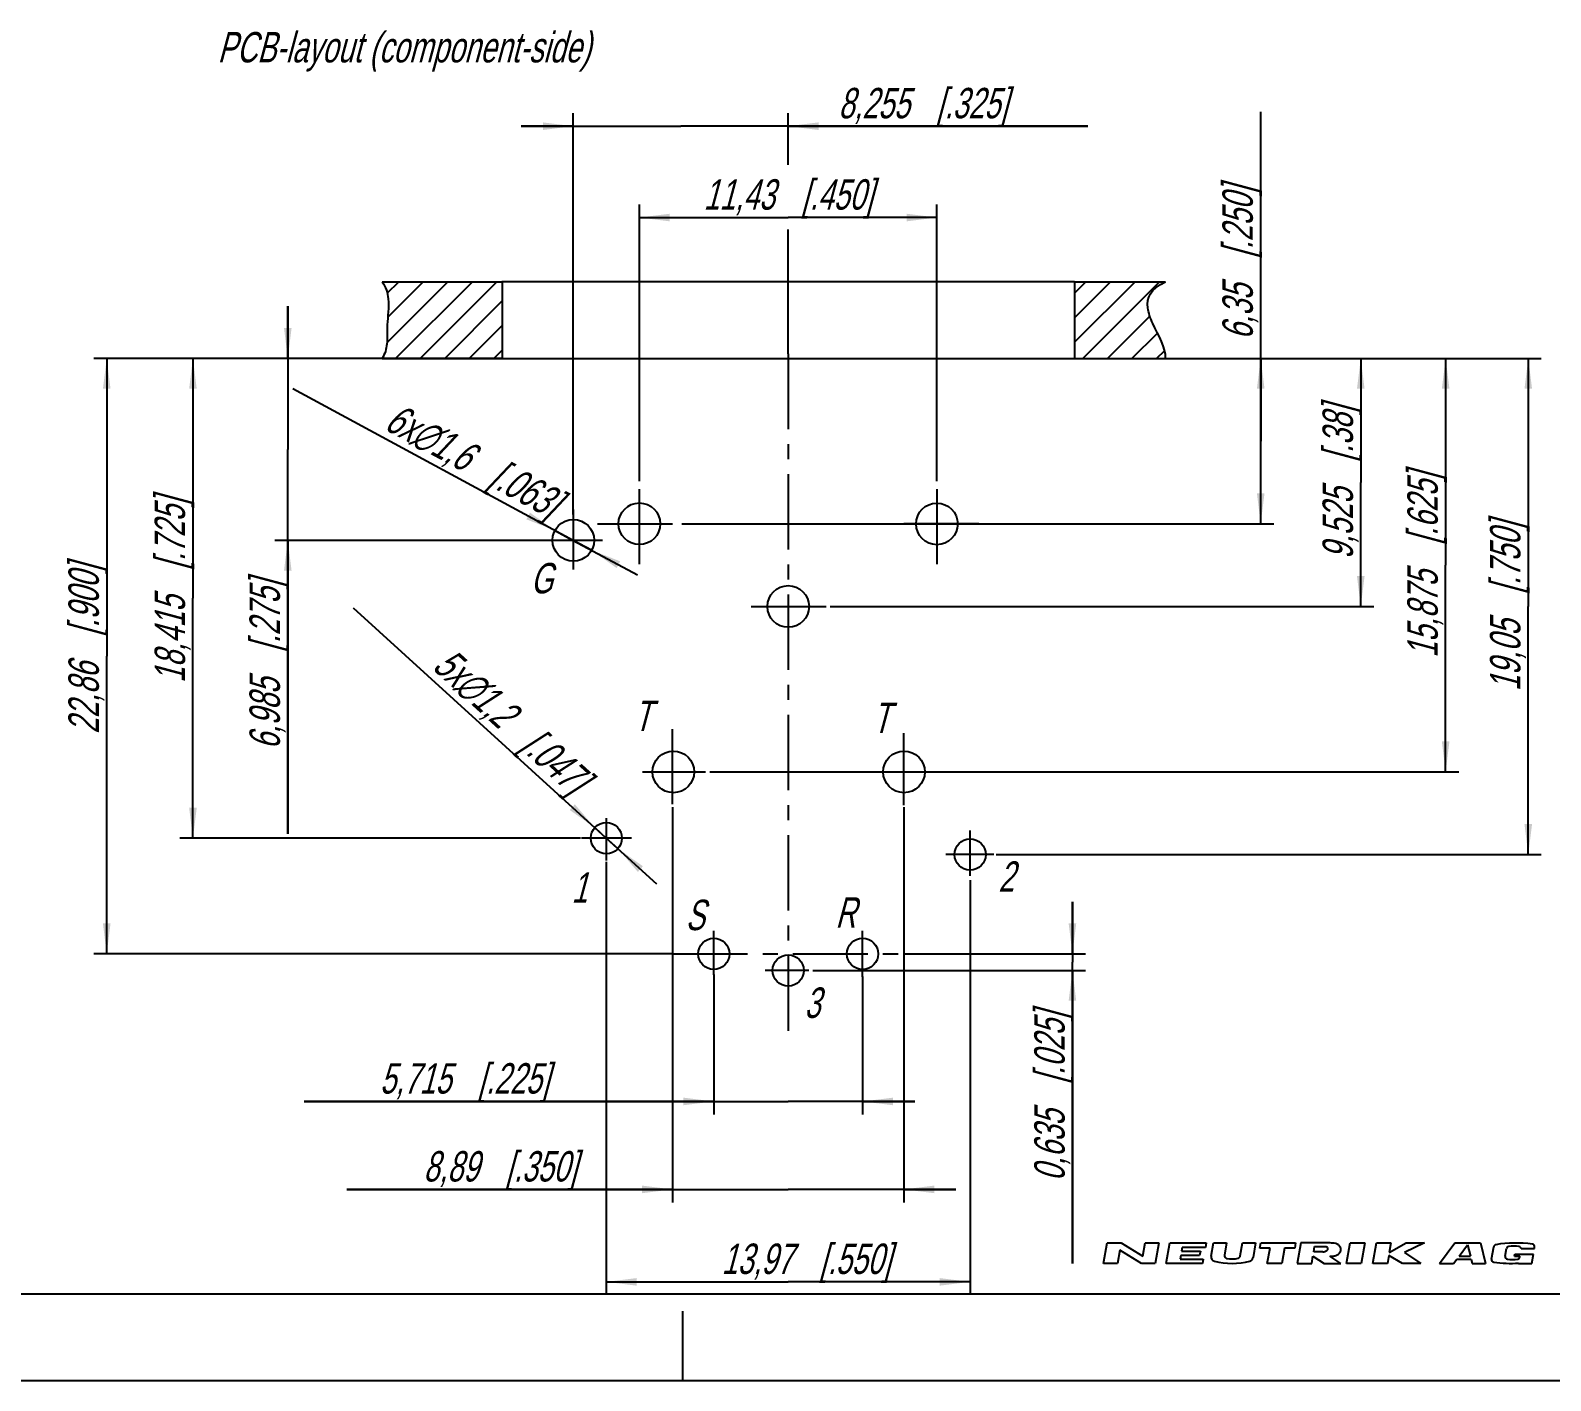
# Model space of a CAD drawing. Header units: millimetres. Extents: x 0 to 420, y 0 to 297.
# Drawn here: x 154.8 to 330, y 0 to 155.5 of the extents above; entities that cross this region are included whole.
import ezdxf

# ---------------------------------------------------------------- set-up
doc = ezdxf.new("R2010")
doc.units = ezdxf.units.MM
doc.header["$LTSCALE"] = 23.1
doc.linetypes.add('CENTER', pattern=[0.6, 0.375, -0.075, 0.075, -0.075])
doc.layers.get('0').update_dxf_attribs({"linetype": 'CONTINUOUS'})
doc.layers.add('DEFAULT_1', color=7, linetype='CENTER')
doc.layers.add('ZEICHNUNGSBEMASSUNGEN', color=7, linetype='CONTINUOUS')
doc.styles.get("Standard").update_dxf_attribs({"font": 'txt', "width": 0.7})
doc.dimstyles.new('DIMSTYLE_3', dxfattribs={"dimtxt": 3.5, "dimasz": 3.5, "dimexe": 0.18, "dimexo": 0.0625, "dimgap": 0.09, "dimtad": 1, "dimdec": 4, "dimlfac": 0.333333, "dimdsep": 46, "dimtxsty": 'STANDARD', "dimblk": '_FILLED', "dimblk1": '_FILLED', "dimblk2": '_FILLED', "dimcen": 0.09, "dimclrt": 5, "dimadec": 0, "dimazin": 0, "dimtp": 0.1, "dimtm": 0.1, "dimtfac": 1, "dimtdec": 4, "dimtofl": 0, "dimtmove": 0, "dimatfit": 3, "dimldrblk": '_FILLED', "dimfxl": 1, "dimtolj": 1, "dimarcsym": 0})
doc.dimstyles.new('DIMSTYLE_4', dxfattribs={"dimtxt": 3.5, "dimasz": 3.5, "dimexe": 0.18, "dimexo": 0.0625, "dimgap": 0.09, "dimtad": 1, "dimdec": 4, "dimlfac": 0.333333, "dimdsep": 46, "dimtxsty": 'STANDARD', "dimblk": '_FILLED', "dimblk1": '_FILLED', "dimblk2": '_FILLED', "dimcen": 0.09, "dimclrt": 5, "dimadec": 0, "dimazin": 0, "dimtp": 0.2, "dimtm": 0.2, "dimtfac": 1, "dimtdec": 4, "dimtofl": 0, "dimtmove": 0, "dimatfit": 3, "dimldrblk": '_FILLED', "dimfxl": 1, "dimtolj": 1, "dimarcsym": 0})
doc.dimstyles.new('DIMSTYLE_5', dxfattribs={"dimtxt": 3.5, "dimasz": 3.5, "dimexe": 0.18, "dimexo": 0.0625, "dimgap": 0.09, "dimtad": 1, "dimdec": 4, "dimlfac": 0.333333, "dimdsep": 46, "dimtxsty": 'STANDARD', "dimblk": '_FILLED', "dimblk1": '_FILLED', "dimblk2": '_FILLED', "dimcen": 0.09, "dimclrt": 5, "dimadec": 0, "dimazin": 0, "dimtp": 0.1, "dimtm": 0.1, "dimtfac": 1, "dimtdec": 4, "dimtofl": 0, "dimtmove": 0, "dimatfit": 3, "dimldrblk": '_FILLED', "dimfxl": 1, "dimtolj": 1, "dimarcsym": 0})
doc.dimstyles.new('DIMSTYLE_6', dxfattribs={"dimtxt": 3.5, "dimasz": 3.5, "dimexe": 0.18, "dimexo": 0.0625, "dimgap": 0.09, "dimtad": 1, "dimdec": 3, "dimlfac": 0.333333, "dimdsep": 46, "dimtxsty": 'STANDARD', "dimblk": '_FILLED', "dimblk1": '_FILLED', "dimblk2": '_FILLED', "dimcen": 0.09, "dimclrt": 5, "dimadec": 0, "dimazin": 0, "dimtp": 0.2, "dimtm": 0.2, "dimtfac": 1, "dimtdec": 3, "dimtofl": 0, "dimtmove": 0, "dimatfit": 3, "dimldrblk": '_FILLED', "dimfxl": 1, "dimtolj": 1, "dimarcsym": 0})
pattern_1 = [(45, (0, 0), (-1.414214, 1.414214), [])]

# ---------------------------------------------------------------- blocks, each defined once
blk = doc.blocks.new('_FILLED')
at = {"color": 0, "linetype": 'BYBLOCK'}
blk.add_solid([(0, 0), (-1, 0.125), (-1, -0.125)], dxfattribs=at)
blk = doc.blocks.new('*D4')
at = {"layer": 'ZEICHNUNGSBEMASSUNGEN', "color": 2, "linetype": 'CONTINUOUS'}
for p, q in [((228.82, 66.05), (228.82, 20.52)), ((255.49, 66.05), (255.49, 20.52)), ((228.82, 22.02), (191.32, 22.02)), ((191.32, 22.02), (242.16, 22.02)), ((261.49, 22.02), (242.16, 22.02)), ((255.49, 22.02), (261.49, 22.02))]:
    blk.add_line(p, q, dxfattribs=at)
at = {"layer": 'ZEICHNUNGSBEMASSUNGEN', "color": 2, "linetype": 'CONTINUOUS', "xscale": 3.5, "yscale": 3.5, "zscale": 3.5}
blk.add_blockref('_FILLED', (228.82, 22.02), dxfattribs=at)
at = {"layer": 'ZEICHNUNGSBEMASSUNGEN', "color": 2, "linetype": 'CONTINUOUS', "xscale": 3.5, "yscale": 3.5, "zscale": 3.5, "rotation": 180}
blk.add_blockref('_FILLED', (255.49, 22.02), dxfattribs=at)
at = {"layer": 'ZEICHNUNGSBEMASSUNGEN', "color": 5, "linetype": 'CONTINUOUS', "insert": (217.82, 26.43), "char_height": 3.5, "width": 26.5, "attachment_point": 3, "line_spacing_factor": 0.9}
blk.add_mtext('\\Q15.0;8,89{\\Ftxt.shx;\\W1.000000;\\H3.500000; }[.350]', dxfattribs=at)
blk = doc.blocks.new('*D5')
at = {"layer": 'ZEICHNUNGSBEMASSUNGEN', "color": 2, "linetype": 'CONTINUOUS'}
for p, q in [((217.39, 99.75), (217.39, 145.98)), ((242.16, 140.04), (242.16, 145.98)), ((217.39, 144.48), (211.39, 144.48)), ((211.39, 144.48), (229.78, 144.48)), ((276.69, 144.48), (229.78, 144.48)), ((242.16, 144.48), (276.69, 144.48)), ((242.16, 118.26), (242.16, 132.6))]:
    blk.add_line(p, q, dxfattribs=at)
at = {"layer": 'ZEICHNUNGSBEMASSUNGEN', "color": 2, "linetype": 'CONTINUOUS', "xscale": 3.5, "yscale": 3.5, "zscale": 3.5}
blk.add_blockref('_FILLED', (217.39, 144.48), dxfattribs=at)
at = {"layer": 'ZEICHNUNGSBEMASSUNGEN', "color": 2, "linetype": 'CONTINUOUS', "xscale": 3.5, "yscale": 3.5, "zscale": 3.5, "rotation": 180}
blk.add_blockref('_FILLED', (242.16, 144.48), dxfattribs=at)
at = {"layer": 'ZEICHNUNGSBEMASSUNGEN', "color": 5, "linetype": 'CONTINUOUS', "insert": (247.94, 148.89), "char_height": 3.5, "width": 28.75, "attachment_point": 1, "line_spacing_factor": 0.9}
blk.add_mtext('\\Q15.0;8,255{\\Ftxt.shx;\\W1.000000;\\H3.500000; }[.325]', dxfattribs=at)
blk = doc.blocks.new('*D6')
at = {"layer": 'ZEICHNUNGSBEMASSUNGEN', "color": 2, "linetype": 'CONTINUOUS'}
for p, q in [((221.2, 59.75), (221.2, 9.87)), ((263.11, 57.62), (263.11, 9.87)), ((221.2, 11.37), (242.16, 11.37)), ((263.11, 11.37), (242.16, 11.37))]:
    blk.add_line(p, q, dxfattribs=at)
at = {"layer": 'ZEICHNUNGSBEMASSUNGEN', "color": 2, "linetype": 'CONTINUOUS', "xscale": 3.5, "yscale": 3.5, "zscale": 3.5, "rotation": 180}
blk.add_blockref('_FILLED', (221.2, 11.37), dxfattribs=at)
at = {"layer": 'ZEICHNUNGSBEMASSUNGEN', "color": 2, "linetype": 'CONTINUOUS', "xscale": 3.5, "yscale": 3.5, "zscale": 3.5}
blk.add_blockref('_FILLED', (263.11, 11.37), dxfattribs=at)
at = {"layer": 'ZEICHNUNGSBEMASSUNGEN', "color": 5, "linetype": 'CONTINUOUS', "insert": (244.24, 15.78), "char_height": 3.5, "width": 28.25, "attachment_point": 2, "line_spacing_factor": 0.9}
blk.add_mtext('\\Q15.0;13,97{\\Ftxt.shx;\\W1.000000;\\H3.500000; }[.550]', dxfattribs=at)
blk = doc.blocks.new('*D7')
at = {"layer": 'ZEICHNUNGSBEMASSUNGEN', "color": 2, "linetype": 'CONTINUOUS'}
for p, q in [((217.39, 96.78), (185.08, 114.23)), ((215.28, 97.92), (217.39, 96.78)), ((219.51, 95.64), (217.39, 96.78)), ((217.39, 96.78), (224.79, 92.79))]:
    blk.add_line(p, q, dxfattribs=at)
at = {"layer": 'ZEICHNUNGSBEMASSUNGEN', "color": 2, "linetype": 'CONTINUOUS', "xscale": 3.5, "yscale": 3.5, "zscale": 3.5}
for p, rotation in [((215.28, 97.92), 331.6364806966), ((219.51, 95.64), 151.6364806966)]:
    blk.add_blockref('_FILLED', p, dxfattribs=dict(at, rotation=rotation))
at = {"layer": 'ZEICHNUNGSBEMASSUNGEN', "color": 5, "linetype": 'CONTINUOUS', "insert": (216.36, 102.35), "char_height": 3.5, "width": 33.1667, "attachment_point": 3, "rotation": 331.6377, "line_spacing_factor": 0.9}
blk.add_mtext('\\Q15.0;6x\\Fgdt;{\\Fgdt;n}\\Ftxt;1,6{\\Ftxt.shx;\\W1.000000;\\H3.500000; }[.063]', dxfattribs=at)
blk = doc.blocks.new('*D8')
at = {"layer": 'ZEICHNUNGSBEMASSUNGEN', "color": 2, "linetype": 'CONTINUOUS'}
for p, q in [((221.2, 62.48), (192.06, 88.98)), ((219.87, 63.69), (221.2, 62.48)), ((222.54, 61.27), (221.2, 62.48)), ((221.2, 62.48), (226.98, 57.23))]:
    blk.add_line(p, q, dxfattribs=at)
at = {"layer": 'ZEICHNUNGSBEMASSUNGEN', "color": 2, "linetype": 'CONTINUOUS', "xscale": 3.5, "yscale": 3.5, "zscale": 3.5}
for p, rotation in [((219.87, 63.69), 317.7199864095), ((222.54, 61.27), 137.7207035666)]:
    blk.add_blockref('_FILLED', p, dxfattribs=dict(at, rotation=rotation))
at = {"layer": 'ZEICHNUNGSBEMASSUNGEN', "color": 5, "linetype": 'CONTINUOUS', "insert": (219.57, 69.93), "char_height": 3.5, "width": 33.1667, "attachment_point": 3, "rotation": 317.7201, "line_spacing_factor": 0.9}
blk.add_mtext('\\Q15.0;5x\\Fgdt;{\\Fgdt;n}\\Ftxt;1,2{\\Ftxt.shx;\\W1.000000;\\H3.500000; }[.047]', dxfattribs=at)
blk = doc.blocks.new('*D9')
at = {"layer": 'ZEICHNUNGSBEMASSUNGEN', "color": 2, "linetype": 'CONTINUOUS'}
for p, q in [((233.59, 46.78), (233.59, 30.65)), ((250.73, 46.53), (250.73, 30.65)), ((233.59, 32.15), (186.38, 32.15)), ((186.38, 32.15), (242.16, 32.15)), ((256.73, 32.15), (242.16, 32.15)), ((250.73, 32.15), (256.73, 32.15))]:
    blk.add_line(p, q, dxfattribs=at)
at = {"layer": 'ZEICHNUNGSBEMASSUNGEN', "color": 2, "linetype": 'CONTINUOUS', "xscale": 3.5, "yscale": 3.5, "zscale": 3.5}
blk.add_blockref('_FILLED', (233.59, 32.15), dxfattribs=at)
at = {"layer": 'ZEICHNUNGSBEMASSUNGEN', "color": 2, "linetype": 'CONTINUOUS', "xscale": 3.5, "yscale": 3.5, "zscale": 3.5, "rotation": 180}
blk.add_blockref('_FILLED', (250.73, 32.15), dxfattribs=at)
at = {"layer": 'ZEICHNUNGSBEMASSUNGEN', "color": 5, "linetype": 'CONTINUOUS', "insert": (214.63, 36.56), "char_height": 3.5, "width": 28.25, "attachment_point": 3, "line_spacing_factor": 0.9}
blk.add_mtext('\\Q15.0;5,715{\\Ftxt.shx;\\W1.000000;\\H3.500000; }[.225]', dxfattribs=at)
blk = doc.blocks.new('*D10')
at = {"layer": 'ZEICHNUNGSBEMASSUNGEN', "color": 2, "linetype": 'CONTINUOUS'}
for p, q in [((184.5, 117.74), (184.5, 123.74)), ((184.5, 123.74), (184.5, 107.26)), ((209.16, 117.74), (183, 117.74)), ((184.5, 62.96), (184.5, 107.26)), ((213.69, 96.78), (183, 96.78)), ((184.5, 96.78), (184.5, 62.96))]:
    blk.add_line(p, q, dxfattribs=at)
at = {"layer": 'ZEICHNUNGSBEMASSUNGEN', "color": 2, "linetype": 'CONTINUOUS', "xscale": 3.5, "yscale": 3.5, "zscale": 3.5}
for p, rotation in [((184.5, 117.74), 270), ((184.5, 96.78), 90)]:
    blk.add_blockref('_FILLED', p, dxfattribs=dict(at, rotation=rotation))
at = {"layer": 'ZEICHNUNGSBEMASSUNGEN', "color": 5, "linetype": 'CONTINUOUS', "insert": (180.09, 92.21), "char_height": 3.5, "width": 29.25, "attachment_point": 3, "rotation": 90, "line_spacing_factor": 0.9}
blk.add_mtext('\\Q15.0;6,985{\\Ftxt.shx;\\W1.000000;\\H3.500000; }[.275]', dxfattribs=at)
blk = doc.blocks.new('*D11')
at = {"layer": 'ZEICHNUNGSBEMASSUNGEN', "color": 2, "linetype": 'CONTINUOUS'}
for p, q in [((195.36, 117.73), (162.14, 117.73)), ((163.64, 117.73), (163.64, 83.44)), ((163.64, 49.15), (163.64, 83.44)), ((228.82, 49.15), (162.14, 49.15))]:
    blk.add_line(p, q, dxfattribs=at)
at = {"layer": 'ZEICHNUNGSBEMASSUNGEN', "color": 2, "linetype": 'CONTINUOUS', "xscale": 3.5, "yscale": 3.5, "zscale": 3.5}
for p, rotation in [((163.64, 117.73), 90), ((163.64, 49.15), 270)]:
    blk.add_blockref('_FILLED', p, dxfattribs=dict(at, rotation=rotation))
at = {"layer": 'ZEICHNUNGSBEMASSUNGEN', "color": 5, "linetype": 'CONTINUOUS', "insert": (159.23, 84.26), "char_height": 3.5, "width": 29.75, "attachment_point": 2, "rotation": 90, "line_spacing_factor": 0.9}
blk.add_mtext('\\Q15.0;22,86{\\Ftxt.shx;\\W1.000000;\\H3.500000; }[.900]', dxfattribs=at)
blk = doc.blocks.new('*D12')
at = {"layer": 'ZEICHNUNGSBEMASSUNGEN', "color": 2, "linetype": 'CONTINUOUS'}
for p, q in [((275.16, 117.74), (319.41, 117.74)), ((317.91, 117.74), (317.91, 93.92)), ((317.91, 70.11), (317.91, 93.92)), ((233.13, 70.11), (319.41, 70.11))]:
    blk.add_line(p, q, dxfattribs=at)
at = {"layer": 'ZEICHNUNGSBEMASSUNGEN', "color": 2, "linetype": 'CONTINUOUS', "xscale": 3.5, "yscale": 3.5, "zscale": 3.5}
for p, rotation in [((317.91, 117.74), 90), ((317.91, 70.11), 270)]:
    blk.add_blockref('_FILLED', p, dxfattribs=dict(at, rotation=rotation))
at = {"layer": 'ZEICHNUNGSBEMASSUNGEN', "color": 5, "linetype": 'CONTINUOUS', "insert": (313.5, 93.92), "char_height": 3.5, "width": 31, "attachment_point": 2, "rotation": 90, "line_spacing_factor": 0.9}
blk.add_mtext('\\Q15.0;15,875{\\Ftxt.shx;\\W1.000000;\\H3.500000; }[.625]', dxfattribs=at)
blk = doc.blocks.new('*D13')
at = {"layer": 'ZEICHNUNGSBEMASSUNGEN', "color": 2, "linetype": 'CONTINUOUS'}
for p, q in [((275.16, 117.74), (328.93, 117.74)), ((327.43, 117.74), (327.43, 89.16)), ((327.43, 60.59), (327.43, 89.16)), ((266.12, 60.59), (328.93, 60.59))]:
    blk.add_line(p, q, dxfattribs=at)
at = {"layer": 'ZEICHNUNGSBEMASSUNGEN', "color": 2, "linetype": 'CONTINUOUS', "xscale": 3.5, "yscale": 3.5, "zscale": 3.5}
for p, rotation in [((327.43, 117.74), 90), ((327.43, 60.59), 270)]:
    blk.add_blockref('_FILLED', p, dxfattribs=dict(at, rotation=rotation))
at = {"layer": 'ZEICHNUNGSBEMASSUNGEN', "color": 5, "linetype": 'CONTINUOUS', "insert": (323.02, 89.16), "char_height": 3.5, "width": 28.5, "attachment_point": 2, "rotation": 90, "line_spacing_factor": 0.9}
blk.add_mtext('\\Q15.0;19,05{\\Ftxt.shx;\\W1.000000;\\H3.500000; }[.750]', dxfattribs=at)
blk = doc.blocks.new('*D14')
at = {"layer": 'ZEICHNUNGSBEMASSUNGEN', "color": 2, "linetype": 'CONTINUOUS'}
for p, q in [((274.91, 49.15), (274.91, 55.15)), ((274.91, 55.15), (274.91, 48.19)), ((255.49, 49.15), (276.41, 49.15)), ((274.91, 13.48), (274.91, 48.19)), ((245.01, 47.24), (276.41, 47.24)), ((274.91, 47.24), (274.91, 13.48))]:
    blk.add_line(p, q, dxfattribs=at)
at = {"layer": 'ZEICHNUNGSBEMASSUNGEN', "color": 2, "linetype": 'CONTINUOUS', "xscale": 3.5, "yscale": 3.5, "zscale": 3.5}
for p, rotation in [((274.91, 49.15), 270), ((274.91, 47.24), 90)]:
    blk.add_blockref('_FILLED', p, dxfattribs=dict(at, rotation=rotation))
at = {"layer": 'ZEICHNUNGSBEMASSUNGEN', "color": 5, "linetype": 'CONTINUOUS', "insert": (270.51, 42.48), "char_height": 3.5, "width": 29, "attachment_point": 3, "rotation": 90, "line_spacing_factor": 0.9}
blk.add_mtext('\\Q15.0;0,635{\\Ftxt.shx;\\W1.000000;\\H3.500000; }[.025]', dxfattribs=at)
blk = doc.blocks.new('*D15')
at = {"layer": 'ZEICHNUNGSBEMASSUNGEN', "color": 2, "linetype": 'CONTINUOUS'}
for p, q in [((296.6, 108.21), (296.6, 146.14)), ((275.16, 117.74), (298.1, 117.74)), ((296.6, 117.74), (296.6, 108.21)), ((296.6, 98.69), (296.6, 108.21)), ((229.91, 98.69), (298.1, 98.69))]:
    blk.add_line(p, q, dxfattribs=at)
at = {"layer": 'ZEICHNUNGSBEMASSUNGEN', "color": 2, "linetype": 'CONTINUOUS', "xscale": 3.5, "yscale": 3.5, "zscale": 3.5}
for p, rotation in [((296.6, 117.74), 90), ((296.6, 98.69), 270)]:
    blk.add_blockref('_FILLED', p, dxfattribs=dict(at, rotation=rotation))
at = {"layer": 'ZEICHNUNGSBEMASSUNGEN', "color": 5, "linetype": 'CONTINUOUS', "insert": (292.19, 119.89), "char_height": 3.5, "width": 26.25, "attachment_point": 1, "rotation": 90, "line_spacing_factor": 0.9}
blk.add_mtext('\\Q15.0;6,35{\\Ftxt.shx;\\W1.000000;\\H3.500000; }[.250]', dxfattribs=at)
blk = doc.blocks.new('*D16')
at = {"layer": 'ZEICHNUNGSBEMASSUNGEN', "color": 2, "linetype": 'CONTINUOUS'}
for p, q in [((225.01, 103.58), (225.01, 135.46)), ((259.3, 103.58), (259.3, 135.46)), ((225.01, 133.96), (242.16, 133.96)), ((259.3, 133.96), (242.16, 133.96))]:
    blk.add_line(p, q, dxfattribs=at)
at = {"layer": 'ZEICHNUNGSBEMASSUNGEN', "color": 2, "linetype": 'CONTINUOUS', "xscale": 3.5, "yscale": 3.5, "zscale": 3.5, "rotation": 180}
blk.add_blockref('_FILLED', (225.01, 133.96), dxfattribs=at)
at = {"layer": 'ZEICHNUNGSBEMASSUNGEN', "color": 2, "linetype": 'CONTINUOUS', "xscale": 3.5, "yscale": 3.5, "zscale": 3.5}
blk.add_blockref('_FILLED', (259.3, 133.96), dxfattribs=at)
at = {"layer": 'ZEICHNUNGSBEMASSUNGEN', "color": 5, "linetype": 'CONTINUOUS', "insert": (242.16, 138.37), "char_height": 3.5, "width": 27.75, "attachment_point": 2, "line_spacing_factor": 0.9}
blk.add_mtext('\\Q15.0;11,43{\\Ftxt.shx;\\W1.000000;\\H3.500000; }[.450]', dxfattribs=at)
blk = doc.blocks.new('*D17')
at = {"layer": 'ZEICHNUNGSBEMASSUNGEN', "color": 2, "linetype": 'CONTINUOUS'}
for p, q in [((195.36, 117.73), (172.07, 117.73)), ((173.57, 117.73), (173.57, 90.1)), ((173.57, 62.48), (173.57, 90.1)), ((218.22, 62.48), (172.07, 62.48))]:
    blk.add_line(p, q, dxfattribs=at)
at = {"layer": 'ZEICHNUNGSBEMASSUNGEN', "color": 2, "linetype": 'CONTINUOUS', "xscale": 3.5, "yscale": 3.5, "zscale": 3.5}
for p, rotation in [((173.57, 117.73), 90), ((173.57, 62.48), 270)]:
    blk.add_blockref('_FILLED', p, dxfattribs=dict(at, rotation=rotation))
at = {"layer": 'ZEICHNUNGSBEMASSUNGEN', "color": 5, "linetype": 'CONTINUOUS', "insert": (169.16, 91.02), "char_height": 3.5, "width": 30.5, "attachment_point": 2, "rotation": 90, "line_spacing_factor": 0.9}
blk.add_mtext('\\Q15.0;18,415{\\Ftxt.shx;\\W1.000000;\\H3.500000; }[.725]', dxfattribs=at)
blk = doc.blocks.new('*D23')
at = {"layer": 'ZEICHNUNGSBEMASSUNGEN', "color": 2, "linetype": 'CONTINUOUS'}
for p, q in [((275.16, 117.74), (309.63, 117.74)), ((308.13, 117.74), (308.13, 103.45)), ((308.13, 89.16), (308.13, 103.45)), ((246.98, 89.16), (309.63, 89.16))]:
    blk.add_line(p, q, dxfattribs=at)
at = {"layer": 'ZEICHNUNGSBEMASSUNGEN', "color": 2, "linetype": 'CONTINUOUS', "xscale": 3.5, "yscale": 3.5, "zscale": 3.5}
for p, rotation in [((308.13, 117.74), 90), ((308.13, 89.16), 270)]:
    blk.add_blockref('_FILLED', p, dxfattribs=dict(at, rotation=rotation))
at = {"layer": 'ZEICHNUNGSBEMASSUNGEN', "color": 5, "linetype": 'CONTINUOUS', "insert": (303.73, 103.45), "char_height": 3.5, "width": 26.25, "attachment_point": 2, "rotation": 90, "line_spacing_factor": 0.9}
blk.add_mtext('\\Q15.0;9,525{\\Ftxt.shx;\\W1.000000;\\H3.500000; }[.38]', dxfattribs=at)

msp = doc.modelspace()

# ---------------------------------------------------------------- hatches: boundary and pattern name
at = {"linetype": 'CONTINUOUS'}
h = msp.add_hatch(dxfattribs=at)
h.set_pattern_fill('g', color=2, scale=2, angle=45, style=0, pattern_type=0)
h.set_pattern_definition(pattern_1)
edge = h.paths.add_edge_path()
edge.add_line((209.20086, 126.56802), (209.20086, 117.72681))
edge.add_line((195.36018, 126.56802), (209.20086, 126.56802))
edge.add_spline(control_points=[(195.36018, 126.56802), (195.81357, 125.93961), (196.28278, 124.32725), (195.87706, 121.8612), (196.04179, 119.51769), (195.70254, 118.26048), (195.36018, 117.72681)], knot_values=[0, 0, 0, 0, 0.231168778, 0.56374882, 0.806064019, 1, 1, 1, 1], degree=3, periodic=0)
edge.add_line((195.36018, 117.72681), (209.20086, 117.72681))
h = msp.add_hatch(dxfattribs=at)
h.set_pattern_fill('h', color=2, scale=2, angle=45, style=0, pattern_type=0)
h.set_pattern_definition(pattern_1)
edge = h.paths.add_edge_path()
edge.add_spline(control_points=[(285.64796, 117.72184), (285.7086, 118.96107), (284.40551, 120.99725), (283.22446, 124.1469), (283.88772, 125.7262), (285.64796, 126.56305)], knot_values=[0, 0, 0, 0, 0.438871593, 0.629708158, 1, 1, 1, 1], degree=3, periodic=0)
edge.add_line((275.15169, 126.56305), (285.64796, 126.56305))
edge.add_line((275.15169, 126.56305), (275.15169, 117.72184))
edge.add_line((275.15169, 117.72184), (285.64796, 117.72184))

# ---------------------------------------------------------------- linework, layer by layer
at = {"color": 7, "linetype": 'CONTINUOUS'}
for p, q in [((195.36018, 126.56802), (209.20086, 126.56802)), ((209.1596, 126.57696), (275.1596, 126.57696)), ((209.20086, 126.56802), (209.20086, 117.72681)), ((275.15169, 126.56305), (285.64796, 126.56305)), ((275.15169, 126.56305), (275.15169, 117.72184)), ((195.36018, 117.72681), (209.20086, 117.72681)), ((209.1596, 117.73575), (275.1596, 117.73575)), ((275.15169, 117.72184), (285.64796, 117.72184)), ((12.5, 10), (410, 10)), ((230, 0), (230, 8)), ((0, 0), (420, 0))]:
    msp.add_line(p, q, dxfattribs=at)
at = {"color": 2, "linetype": 'CONTINUOUS'}
for p, q in [((278.49964, 13.50011), (278.91355, 15.84748)), ((278.91355, 15.84748), (280.5064, 15.84748)), ((280.5064, 15.84748), (283.00685, 14.33846)), ((283.00685, 14.33846), (283.27294, 15.84748)), ((283.27294, 15.84748), (284.86579, 15.84748)), ((284.86579, 15.84748), (284.45189, 13.50011)), ((285.7094, 13.50011), (286.12331, 15.84748)), ((286.12331, 15.84748), (290.31503, 15.84748)), ((290.31503, 15.84748), (290.22633, 15.34447)), ((290.88355, 14.31726), (291.15337, 15.84748)), ((291.15337, 15.84748), (292.66239, 15.84748)), ((292.66239, 15.84748), (292.41657, 14.45333)), ((294.24696, 14.37415), (294.50675, 15.84748)), ((294.50675, 15.84748), (296.01577, 15.84748)), ((296.01577, 15.84748), (295.71918, 14.16545)), ((296.49913, 15.26064), (296.60261, 15.84748)), ((296.60261, 15.84748), (300.62666, 15.84748)), ((300.62666, 15.84748), (300.52319, 15.26064)), ((301.2135, 15.84748), (300.7996, 13.50011)), ((304.31538, 15.84748), (301.2135, 15.84748)), ((306.50034, 13.50011), (306.91424, 15.84748)), ((306.91424, 15.84748), (308.59093, 15.84748)), ((308.59093, 15.84748), (308.17703, 13.50011)), ((309.51838, 13.50011), (309.93228, 15.84748)), ((309.93228, 15.84748), (311.60897, 15.84748)), ((311.60897, 15.84748), (311.4168, 14.75763)), ((311.4168, 14.75763), (313.35231, 15.84748)), ((315.46536, 15.84748), (313.16014, 14.75763)), ((313.35231, 15.84748), (315.46536, 15.84748)), ((317.19767, 13.50011), (318.9582, 15.84748)), ((318.9582, 15.84748), (321.91636, 15.84748)), ((321.91636, 15.84748), (322.5032, 13.50011)), ((280.35858, 15.00913), (280.0925, 13.50011)), ((282.85903, 13.50011), (280.35858, 15.00913)), ((287.38103, 14.42229), (287.30712, 14.00312)), ((289.56072, 14.42229), (287.38103, 14.42229)), ((287.54363, 15.34447), (287.46972, 14.9253)), ((287.46972, 14.9253), (289.64942, 14.9253)), ((290.22633, 15.34447), (287.54363, 15.34447)), ((289.64942, 14.9253), (289.56072, 14.42229)), ((297.67282, 15.26064), (296.49913, 15.26064)), ((297.36239, 13.50011), (297.67282, 15.26064)), ((299.3495, 15.26064), (299.03908, 13.50011)), ((300.52319, 15.26064), (299.3495, 15.26064)), ((302.47629, 13.50011), (302.62411, 14.33846)), ((302.62411, 14.33846), (303.90147, 13.50011)), ((302.7128, 14.84146), (302.81628, 15.42831)), ((303.77397, 14.84146), (302.7128, 14.84146)), ((302.81628, 15.42831), (304.07039, 15.42831)), ((305.82967, 13.50011), (304.5523, 14.33846)), ((311.35767, 14.42229), (311.19507, 13.50011)), ((312.95559, 13.50011), (311.35767, 14.42229)), ((313.16014, 14.75763), (315.05145, 13.50011)), ((319.45666, 14.33231), (320.44606, 15.65152)), ((319.45666, 14.33231), (320.77586, 14.33231)), ((320.44606, 15.65152), (320.77586, 14.33231)), ((323.19698, 13.99852), (323.44525, 15.4065)), ((324.76839, 14.31977), (324.92435, 15.20425)), ((325.86085, 14.34838), (325.89916, 14.56562)), ((325.86085, 14.34838), (326.46676, 14.34838)), ((325.89916, 14.56562), (328.01983, 14.56562)), ((326.4477, 14.24029), (326.46676, 14.34838)), ((326.59763, 15.21191), (328.13378, 15.21191)), ((327.83195, 13.50011), (328.01983, 14.56562)), ((328.13378, 15.21191), (328.15881, 15.35384)), ((280.0925, 13.50011), (278.49964, 13.50011)), ((284.45189, 13.50011), (282.85903, 13.50011)), ((289.90112, 13.50011), (285.7094, 13.50011)), ((287.30712, 14.00312), (289.98982, 14.00312)), ((289.98982, 14.00312), (289.90112, 13.50011)), ((299.03908, 13.50011), (297.36239, 13.50011)), ((300.7996, 13.50011), (302.47629, 13.50011)), ((303.90147, 13.50011), (305.82967, 13.50011)), ((308.17703, 13.50011), (306.50034, 13.50011)), ((311.19507, 13.50011), (309.51838, 13.50011)), ((315.05145, 13.50011), (312.95559, 13.50011)), ((317.19767, 13.50011), (318.83251, 13.50011)), ((318.83251, 13.50011), (319.18366, 13.96832)), ((319.18366, 13.96832), (320.86686, 13.96832)), ((320.86686, 13.96832), (320.98391, 13.50011)), ((320.98391, 13.50011), (322.5032, 13.50011)), ((326.31718, 13.50011), (326.32207, 13.5278)), ((326.31718, 13.50011), (327.83195, 13.50011))]:
    msp.add_line(p, q, dxfattribs=at)
at = {"color": 7, "linetype": 'CONTINUOUS'}
for centre, radius in [((225.01349, 98.68577), 2.4), ((259.28734, 98.67562), 2.4), ((217.3947, 96.78087), 2.4), ((242.1596, 89.16056), 2.4), ((228.92614, 70.11071), 2.4), ((255.49419, 70.11071), 2.4), ((221.20406, 62.48183), 1.8), ((263.11414, 60.58563), 1.8), ((233.58668, 49.14693), 1.8), ((250.73169, 49.14693), 1.8), ((242.1596, 47.24193), 1.8)]:
    msp.add_circle(centre, radius, dxfattribs=at)
at = {"color": 2, "linetype": 'CONTINUOUS'}
for centre, radius, start, end in [((304.47982, 3.66593), 12.18266, 88.0677144, 90.7734175), ((304.85071, 14.52556), 1.31671, 72.6679684, 88.2637227), ((304.93753, 14.80378), 1.02525, 53.0047286, 72.6679684), ((325.9666, 2.48782), 13.35966, 81.6598953, 99.8027899), ((291.37892, 14.22991), 0.50301, 170, 256.2209108), ((292.74681, 14.3951), 0.33534, 170, 257.3877507), ((293.25936, 16.68582), 2.6827, 257.3877507, 286.2626489), ((293.91672, 14.43238), 0.33534, 286.2626489, 350), ((295.22382, 14.2528), 0.50301, 284.4612688, 350), ((303.77127, 15.61951), 0.77805, 270.1987234, 285.1919235), ((303.77397, 15.6195), 0.77734, 285, 298.8638533), ((304.02796, 14.90716), 0.52287, 74.2117657, 85.3454741), ((303.89681, 15.39665), 0.52287, 298.8638533, 315.7882343), ((304.07731, 15.08168), 0.3415, 49.8060319, 74.2117657), ((304.0268, 15.27018), 0.3415, 315.7882343, 340.1939681), ((304.18763, 15.21226), 0.17057, 340.1939681, 49.8060319), ((303.14969, 132.19496), 117.86484, 270.6818442, 270.8360088), ((304.85071, 15.65923), 1.31671, 270.8139812, 287.3320316), ((304.93753, 15.38101), 1.02525, 287.3320316, 306.9952714), ((305.07051, 14.98028), 0.80426, 28.8008671, 53.0047286), ((305.07051, 15.20451), 0.80426, 306.9952714, 331.1991329), ((305.27444, 15.0924), 0.57155, 331.1991329, 28.8008671), ((323.7436, 15.35389), 0.30295, 99.8027899, 170), ((325.06674, 14.26717), 0.30295, 170, 261.5304678), ((325.2227, 15.15164), 0.30295, 99.7818252, 170), ((325.76146, 12.02666), 3.47403, 80.2083391, 99.7818252), ((326.14935, 14.2929), 0.30295, 281.1930684, 350), ((326.30075, 15.15155), 0.30295, 11.493425, 80.2083391), ((327.86046, 15.40644), 0.30295, 350, 81.6598953), ((293.25587, 21.88356), 8.38344, 256.2209108, 284.4612688), ((323.49533, 13.94592), 0.30295, 170, 261.4614733), ((325.43392, 26.8579), 13.35966, 261.4614733, 273.8118151), ((325.53379, 17.40366), 3.47403, 261.5304678, 281.1930684)]:
    msp.add_arc(centre, radius, start, end, dxfattribs=at)
at = {"color": 7, "linetype": 'CONTINUOUS'}
for points, knots in [([(195.36018, 126.56802), (195.81357, 125.93961), (196.28278, 124.32725), (195.87706, 121.8612), (196.04179, 119.51769), (195.70254, 118.26048), (195.36018, 117.72681)], [0, 0, 0, 0, 0.231168778, 0.56374882, 0.806064019, 1, 1, 1, 1]), ([(285.64796, 117.72184), (285.7086, 118.96107), (284.40551, 120.99725), (283.22446, 124.1469), (283.88772, 125.7262), (285.64796, 126.56305)], [0, 0, 0, 0, 0.438871593, 0.629708158, 1, 1, 1, 1])]:
    msp.add_open_spline(points, degree=3, knots=knots, dxfattribs=at)
at = {"layer": 'DEFAULT_1', "color": 2, "linetype": 'CENTER'}
for p, q in [((242.1596, 118.26029), (242.1596, 39.2685)), ((225.01349, 94.01688), (225.01349, 103.57754)), ((259.3035, 94.01688), (259.3035, 103.57754)), ((217.3947, 100.34755), (217.3947, 93.40972)), ((220.16878, 98.68577), (229.90525, 98.68577)), ((264.13204, 98.67412), (254.39557, 98.67412)), ((213.69133, 96.78087), (220.78086, 96.78087)), ((237.88854, 89.16056), (246.98408, 89.16056)), ((228.82418, 66.37716), (228.82418, 75.83114)), ((255.49419, 66.29459), (255.49419, 74.57196)), ((225.3679, 70.11071), (232.64798, 70.11071)), ((252.10732, 70.11071), (258.64903, 70.11071)), ((221.20406, 59.91227), (221.20406, 64.79217)), ((263.11414, 58.14583), (263.11414, 63.34254)), ((224.10752, 62.48183), (218.35706, 62.48183)), ((265.86033, 60.58563), (260.32331, 60.58563)), ((233.58668, 46.75167), (233.58668, 51.79345)), ((250.73169, 46.52266), (250.73169, 51.79345)), ((228.82418, 49.14693), (255.49419, 49.14693)), ((244.52551, 47.24193), (239.52177, 47.24193))]:
    msp.add_line(p, q, dxfattribs=at)

# ---------------------------------------------------------------- texts
at = {"color": 5, "linetype": 'CONTINUOUS', "char_height": 3.5, "attachment_point": 1, "line_spacing_factor": 0.9}
for s, insert, width in [('\\Q15.0;PCB-layout (component-side)', (176.40868, 155.32607), 64.4166667), ('\\Q15.0;G', (212.47138, 94.17039), 2.75), ('\\Q15.0;T', (224.3789, 78.31188), 3), ('\\Q15.0;T', (251.88433, 78.08373), 3), ('\\Q15.0;2', (266.36485, 59.80302), 2.75), ('\\Q15.0;1', (217.1929, 58.55493), 2), ('\\Q15.0;S', (230.33241, 55.3816), 2.75), ('\\Q15.0;R', (247.58705, 55.66546), 2.75), ('\\Q15.0;3', (244.01343, 45.27594), 2.5)]:
    msp.add_mtext(s, dxfattribs=dict(at, insert=insert, width=width))

# ---------------------------------------------------------------- dimensions: what is measured, and where the dimension line sits
at = {"layer": 'ZEICHNUNGSBEMASSUNGEN', "color": 2, "linetype": 'CONTINUOUS'}
for base, p1, p2, angle, dimstyle, picture, middle in [((217.3947, 144.48301), (242.1596, 118.26029), (217.3947, 99.75324), 180, 'DIMSTYLE_4', '*D5', (262.31374, 147.13888)), ((296.59783, 117.73575), (229.90525, 98.68577), (275.1596, 117.73575), 90, 'DIMSTYLE_4', '*D15', (293.94196, 133.01118)), ((184.49831, 96.78087), (209.1596, 117.73575), (213.69133, 96.78087), 270, 'DIMSTYLE_4', '*D10', (185.03496, 71.21549)), ((163.63659, 49.14693), (195.36018, 117.72681), (228.82418, 49.14693), 270, 'DIMSTYLE_4', '*D11', (162.60499, 81.02342)), ((173.56778, 62.48183), (195.36018, 117.72681), (218.21665, 62.48183), 270, 'DIMSTYLE_4', '*D17', (172.6482, 87.55769)), ((317.90904, 70.11071), (275.1596, 117.73575), (233.12708, 70.11071), 270, 'DIMSTYLE_4', '*D12', (317.04547, 90.34724)), ((308.13376, 89.16056), (275.1596, 117.73575), (246.98408, 89.16056), 270, 'DIMSTYLE_6', '*D23', (307.04615, 100.31917)), ((327.42634, 60.58563), (275.1596, 117.73575), (266.11548, 60.58563), 270, 'DIMSTYLE_4', '*D13', (326.28272, 86.14345)), ((228.82418, 22.02496), (255.49419, 66.05189), (228.82418, 66.05189), 180, 'DIMSTYLE_4', '*D4', (198.69124, 24.68083)), ((274.91414, 47.24193), (255.49419, 49.14693), (245.01279, 47.24193), 270, 'DIMSTYLE_5', '*D14', (275.39479, 21.71782))]:
    dim = msp.add_linear_dim(base=base, p1=p1, p2=p2, angle=angle, dimstyle=dimstyle, dxfattribs=at)
    dim.commit()
    dim.dimension.update_dxf_attribs({"geometry": picture, "text_midpoint": middle, "dimtype": 160})
for base, p1, p2, dimstyle, picture, middle in [((259.3035, 133.96194), (225.01349, 103.57754), (259.3035, 103.57754), 'DIMSTYLE_4', '*D16', (238.971, 136.6178)), ((263.11414, 11.37235), (221.20406, 59.75156), (263.11414, 57.61703), 'DIMSTYLE_4', '*D6', (240.86445, 14.02821)), ((250.73169, 32.15007), (233.58668, 46.7763), (250.73169, 46.52958), 'DIMSTYLE_5', '*D9', (193.87793, 34.80593))]:
    dim = msp.add_linear_dim(base=base, p1=p1, p2=p2, dimstyle=dimstyle, dxfattribs=at)
    dim.commit()
    dim.dimension.update_dxf_attribs({"geometry": picture, "text_midpoint": middle, "dimtype": 160})
for p1, p2, text, picture, middle in [((215.2828, 97.92098), (219.50661, 95.64077), '6x<>', '*D7', (207.8714, 108.37097)), ((219.8723, 63.69278), (222.53582, 61.27087), '5x<>', '*D8', (206.56529, 72.73316))]:
    dim = msp.add_diameter_dim_2p(p1=p1, p2=p2, text=text, dimstyle='DIMSTYLE_3', dxfattribs=at)
    dim.commit()
    dim.dimension.update_dxf_attribs({"geometry": picture, "text_midpoint": middle, "dimtype": 163})

doc.saveas('drawing.dxf')
